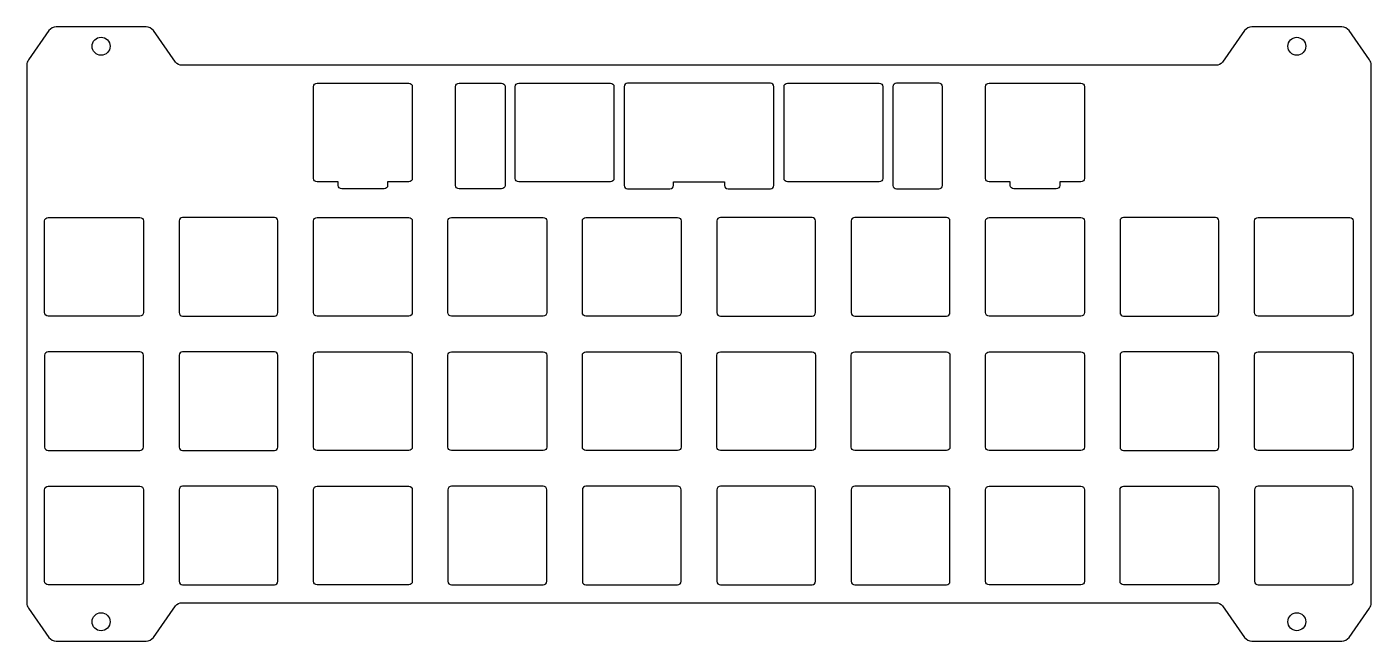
# Model space of a CAD drawing. Header units: millimetres. Extents: x -191 to 0, y -5 to 82.
import ezdxf

# ---------------------------------------------------------------- set-up
doc = ezdxf.new("R2010")
doc.units = ezdxf.units.MM
doc.layers.get('0').update_dxf_attribs({"linetype": 'CONTINUOUS'})

msp = doc.modelspace()

# ---------------------------------------------------------------- linework, layer by layer
for points in [[(-17.92, -4.92, 0.244735), (-16.9, -5.45), (-4.15, -5.45, 0.244735), (-3.13, -4.92), (-0.23, -0.77, 0.153879), (0, -0.06), (0, 76.26, 0.153879), (-0.23, 76.97), (-3.13, 81.12, 0.244735), (-4.15, 81.65), (-16.9, 81.65, 0.244735), (-17.92, 81.12), (-21.05, 76.65, -0.222648), (-22.01, 76.2), (-168.49, 76.2, -0.222648), (-169.45, 76.65), (-172.58, 81.12, 0.244735), (-173.6, 81.65), (-186.35, 81.65, 0.244735), (-187.37, 81.12), (-190.27, 76.97, 0.153879), (-190.5, 76.26), (-190.5, -0.06, 0.153879), (-190.27, -0.77), (-187.37, -4.92, 0.244735), (-186.35, -5.45), (-173.6, -5.45, 0.244735), (-172.58, -4.92), (-169.45, -0.45, -0.222648), (-168.49, 0), (-22.01, 0, -0.222648), (-21.05, -0.45)], [(-146.38, 59.67), (-149.38, 59.67, -0.414214), (-149.88, 60.17), (-149.88, 73.17, -0.414214), (-149.38, 73.67), (-136.38, 73.67, -0.414214), (-135.88, 73.17), (-135.88, 60.17, -0.414214), (-136.38, 59.67), (-139.38, 59.67), (-139.38, 59.17, -0.414214), (-139.88, 58.67), (-145.88, 58.67, -0.414214), (-146.38, 59.17)], [(-129.74, 59.17), (-129.74, 73.17, -0.414214), (-129.24, 73.67), (-123.24, 73.67, -0.414214), (-122.74, 73.17), (-122.74, 59.17, -0.414214), (-123.24, 58.67), (-129.24, 58.67, -0.414214)], [(-107.8, 59.67), (-120.8, 59.67, -0.414214), (-121.3, 60.17), (-121.3, 73.17, -0.414214), (-120.8, 73.67), (-107.8, 73.67, -0.414214), (-107.3, 73.17), (-107.3, 60.17, -0.414214)], [(-84.64, 73.17, 0.414214), (-85.14, 73.67), (-105.36, 73.67, 0.414214), (-105.86, 73.17), (-105.86, 59.17, 0.414214), (-105.36, 58.67), (-99.36, 58.67, 0.414214), (-98.86, 59.17), (-98.86, 59.67), (-91.64, 59.67), (-91.64, 59.17, 0.414214), (-91.14, 58.67), (-85.14, 58.67, 0.414214), (-84.64, 59.17)], [(-83.2, 60.17), (-83.2, 73.17, -0.414214), (-82.7, 73.67), (-69.7, 73.67, -0.414214), (-69.2, 73.17), (-69.2, 60.17, -0.414214), (-69.7, 59.67), (-82.7, 59.67, -0.414214)], [(-61.26, 58.67, 0.414214), (-60.76, 59.17), (-60.76, 73.17, 0.414214), (-61.26, 73.67), (-67.26, 73.67, 0.414214), (-67.76, 73.17), (-67.76, 59.17, 0.414214), (-67.26, 58.67)], [(-51.13, 59.67), (-54.13, 59.67, -0.414214), (-54.63, 60.17), (-54.63, 73.17, -0.414214), (-54.13, 73.67), (-41.13, 73.67, -0.414214), (-40.63, 73.17), (-40.63, 60.17, -0.414214), (-41.13, 59.67), (-44.13, 59.67), (-44.13, 59.17, -0.414214), (-44.63, 58.67), (-50.63, 58.67, -0.414214), (-51.13, 59.17)], [(-187.98, 41.13), (-187.98, 54.13, -0.414214), (-187.48, 54.62), (-174.48, 54.62, -0.414214), (-173.98, 54.13), (-173.98, 41.13, -0.414214), (-174.48, 40.62), (-187.48, 40.62, -0.414214)], [(-154.93, 54.13, 0.414214), (-155.43, 54.62), (-168.43, 54.62, 0.414214), (-168.93, 54.13), (-168.93, 41.13, 0.414214), (-168.43, 40.62), (-155.43, 40.62, 0.414214), (-154.93, 41.13)], [(-135.88, 54.13), (-135.88, 41.13, -0.414214), (-136.38, 40.62), (-149.38, 40.62, -0.414214), (-149.88, 41.13), (-149.88, 54.13, -0.414214), (-149.38, 54.62), (-136.38, 54.62, -0.414214)], [(-117.33, 40.62), (-130.33, 40.62, -0.414214), (-130.83, 41.13), (-130.83, 54.13, -0.414214), (-130.33, 54.62), (-117.33, 54.62, -0.414214), (-116.83, 54.13), (-116.83, 41.13, -0.414214)], [(-98.28, 40.62), (-111.28, 40.62, -0.414214), (-111.78, 41.13), (-111.78, 54.13, -0.414214), (-111.28, 54.62), (-98.28, 54.62, -0.414214), (-97.78, 54.13), (-97.78, 41.13, -0.414214)], [(-79.23, 40.62, 0.414214), (-78.73, 41.13), (-78.73, 54.13, 0.414214), (-79.23, 54.62), (-92.22, 54.62, 0.414214), (-92.73, 54.13), (-92.73, 41.13, 0.414214), (-92.22, 40.62)], [(-73.17, 54.62, 0.414214), (-73.68, 54.13), (-73.68, 41.13, 0.414214), (-73.17, 40.62), (-60.18, 40.62, 0.414214), (-59.68, 41.13), (-59.68, 54.13, 0.414214), (-60.18, 54.62)], [(-54.63, 41.13), (-54.63, 54.13, -0.414214), (-54.13, 54.62), (-41.13, 54.62, -0.414214), (-40.63, 54.13), (-40.63, 41.13, -0.414214), (-41.13, 40.62), (-54.13, 40.62, -0.414214)], [(-35.58, 41.13, 0.414214), (-35.08, 40.62), (-22.07, 40.62, 0.414214), (-21.58, 41.13), (-21.58, 54.13, 0.414214), (-22.07, 54.62), (-35.08, 54.62, 0.414214), (-35.58, 54.13)], [(-3.03, 40.62), (-16.02, 40.62, -0.414214), (-16.52, 41.13), (-16.52, 54.13, -0.414214), (-16.02, 54.62), (-3.03, 54.62, -0.414214), (-2.53, 54.13), (-2.53, 41.13, -0.414214)], [(-174.48, 21.57, 0.414214), (-173.98, 22.07), (-173.98, 35.08, 0.414214), (-174.48, 35.57), (-187.48, 35.57, 0.414214), (-187.98, 35.08), (-187.98, 22.07, 0.414214), (-187.48, 21.57)], [(-168.43, 35.57, 0.414214), (-168.93, 35.08), (-168.93, 22.07, 0.414214), (-168.43, 21.57), (-155.43, 21.57, 0.414214), (-154.93, 22.07), (-154.93, 35.08, 0.414214), (-155.43, 35.57)], [(-149.38, 35.57), (-136.38, 35.57, -0.414214), (-135.88, 35.08), (-135.88, 22.07, -0.414214), (-136.38, 21.57), (-149.38, 21.57, -0.414214), (-149.88, 22.07), (-149.88, 35.08, -0.414214)], [(-116.83, 35.08), (-116.83, 22.07, -0.414214), (-117.33, 21.57), (-130.33, 21.57, -0.414214), (-130.83, 22.07), (-130.83, 35.08, -0.414214), (-130.33, 35.57), (-117.33, 35.57, -0.414214)], [(-111.28, 35.57), (-98.28, 35.57, -0.414214), (-97.78, 35.08), (-97.78, 22.07, -0.414214), (-98.28, 21.57), (-111.28, 21.57, -0.414214), (-111.78, 22.07), (-111.78, 35.08, -0.414214)], [(-78.73, 35.08), (-78.73, 22.07, -0.414214), (-79.23, 21.57), (-92.22, 21.57, -0.414214), (-92.73, 22.07), (-92.73, 35.08, -0.414214), (-92.22, 35.57), (-79.23, 35.57, -0.414214)], [(-73.68, 22.07), (-73.68, 35.08, -0.414214), (-73.17, 35.57), (-60.18, 35.57, -0.414214), (-59.68, 35.08), (-59.68, 22.07, -0.414214), (-60.18, 21.57), (-73.17, 21.57, -0.414214)], [(-54.63, 22.07), (-54.63, 35.08, -0.414214), (-54.13, 35.57), (-41.13, 35.57, -0.414214), (-40.63, 35.08), (-40.63, 22.07, -0.414214), (-41.13, 21.57), (-54.13, 21.57, -0.414214)], [(-21.58, 35.08, 0.414214), (-22.07, 35.57), (-35.08, 35.57, 0.414214), (-35.58, 35.08), (-35.58, 22.07, 0.414214), (-35.08, 21.57), (-22.07, 21.57, 0.414214), (-21.58, 22.07)], [(-3.03, 21.57), (-16.02, 21.57, -0.414214), (-16.52, 22.07), (-16.52, 35.08, -0.414214), (-16.02, 35.57), (-3.03, 35.57, -0.414214), (-2.53, 35.08), (-2.53, 22.07, -0.414214)], [(-187.48, 16.52), (-174.48, 16.52, -0.414214), (-173.98, 16.02), (-173.98, 3.03, -0.414214), (-174.48, 2.52), (-187.48, 2.52, -0.414214), (-187.98, 3.03), (-187.98, 16.02, -0.414214)], [(-155.43, 2.52, 0.414214), (-154.93, 3.03), (-154.93, 16.02, 0.414214), (-155.43, 16.52), (-168.43, 16.52, 0.414214), (-168.93, 16.02), (-168.93, 3.03, 0.414214), (-168.43, 2.52)], [(-136.38, 2.52), (-149.38, 2.52, -0.414214), (-149.88, 3.03), (-149.88, 16.02, -0.414214), (-149.38, 16.52), (-136.38, 16.52, -0.414214), (-135.88, 16.02), (-135.88, 3.03, -0.414214)], [(-117.33, 2.52, 0.414214), (-116.83, 3.03), (-116.83, 16.02, 0.414214), (-117.33, 16.52), (-130.33, 16.52, 0.414214), (-130.83, 16.02), (-130.83, 3.03, 0.414214), (-130.33, 2.52)], [(-97.78, 16.02, 0.414214), (-98.28, 16.52), (-111.28, 16.52, 0.414214), (-111.78, 16.02), (-111.78, 3.03, 0.414214), (-111.28, 2.52), (-98.28, 2.52, 0.414214), (-97.78, 3.03)], [(-92.73, 3.03, 0.414214), (-92.22, 2.52), (-79.23, 2.52, 0.414214), (-78.73, 3.03), (-78.73, 16.02, 0.414214), (-79.23, 16.52), (-92.22, 16.52, 0.414214), (-92.73, 16.02)], [(-73.17, 16.52, 0.414214), (-73.68, 16.02), (-73.68, 3.03, 0.414214), (-73.17, 2.52), (-60.18, 2.52, 0.414214), (-59.68, 3.03), (-59.68, 16.02, 0.414214), (-60.18, 16.52)], [(-40.63, 16.02), (-40.63, 3.03, -0.414214), (-41.13, 2.52), (-54.13, 2.52, -0.414214), (-54.63, 3.03), (-54.63, 16.02, -0.414214), (-54.13, 16.52), (-41.13, 16.52, -0.414214)], [(-22.07, 2.52), (-35.08, 2.52, -0.414214), (-35.58, 3.03), (-35.58, 16.02, -0.414214), (-35.08, 16.52), (-22.07, 16.52, -0.414214), (-21.58, 16.02), (-21.58, 3.03, -0.414214)], [(-3.03, 2.52, 0.414214), (-2.53, 3.03), (-2.53, 16.02, 0.414214), (-3.03, 16.52), (-16.02, 16.52, 0.414214), (-16.52, 16.02), (-16.52, 3.03, 0.414214), (-16.02, 2.52)]]:
    msp.add_lwpolyline(points, format="xyb", close=True)
for centre, radius in [((-179.98, 78.9), 1.28), ((-10.53, 78.9), 1.27), ((-179.98, -2.7), 1.28), ((-10.53, -2.7), 1.27)]:
    msp.add_circle(centre, radius)

doc.saveas('drawing.dxf')
